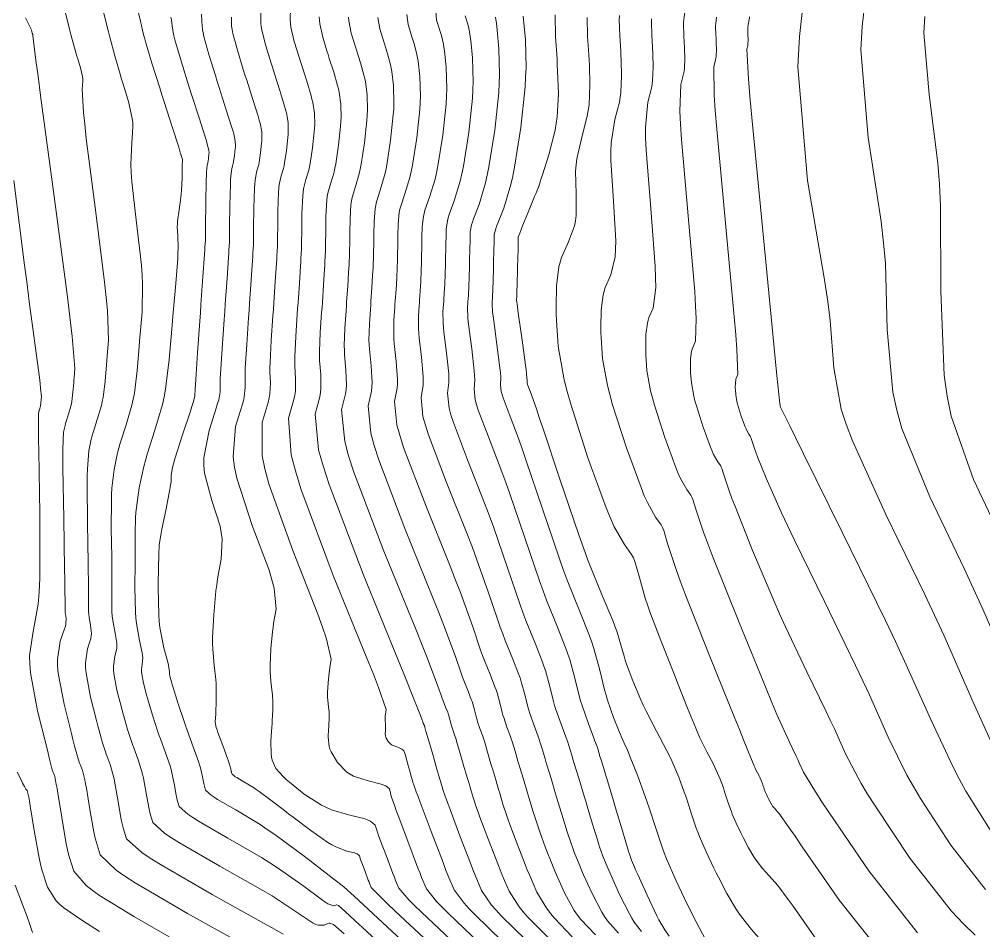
# Model space of a CAD drawing. Header units: millimetres. Extents: x 837475 to 838477, y 1189012 to 1191015.
# Drawn here: x 837939.5 to 837990.9, y 1189112.1 to 1189160.7 of the extents above; entities that cross this region are included whole.
import ezdxf

# ---------------------------------------------------------------- set-up
doc = ezdxf.new("R2010")
doc.units = ezdxf.units.MM
doc.header["$LTSCALE"] = 0.3
doc.layers.add('COTAS 10', color=7, linetype='Continuous', lineweight=9, true_color=0x6e3e2d)
doc.layers.add('COTAS INT', color=7, linetype='Continuous', lineweight=5, true_color=0x9fa19f)

msp = doc.modelspace()

# ---------------------------------------------------------------- linework, layer by layer
at = {"layer": 'COTAS 10'}
for points in [[(837956.789, 1189111.894), (837956.212, 1189112.395), (837956.024, 1189112.467), (837955.97, 1189112.468), (837955.915, 1189112.46), (837955.711, 1189112.364), (837955.398, 1189112.356), (837955.274, 1189112.403), (837955.135, 1189112.473), (837954.496, 1189112.904), (837953.38, 1189113.651), (837952.939, 1189113.92), (837952.44, 1189114.215), (837950.162, 1189115.506), (837948, 1189116.755), (837947.575, 1189117.024), (837947.225, 1189117.26), (837946.587, 1189117.835), (837946.442, 1189118.292), (837946.403, 1189118.455), (837946.365, 1189118.632), (837946.229, 1189119.4), (837946.08, 1189120.21), (837946.032, 1189120.414), (837945.981, 1189120.609), (837945.777, 1189121.24), (837945.56, 1189121.828), (837945.501, 1189121.996), (837945.443, 1189122.166), (837945.238, 1189122.796), (837945.029, 1189123.509), (837944.968, 1189123.732), (837944.906, 1189123.965), (837944.669, 1189124.897), (837944.503, 1189125.782), (837944.485, 1189125.986), (837944.479, 1189126.172), (837944.56, 1189126.695), (837944.659, 1189127.134), (837944.664, 1189127.267), (837944.66, 1189127.405), (837944.564, 1189127.944), (837944.441, 1189128.617), (837944.419, 1189128.838), (837944.402, 1189129.076), (837944.385, 1189130.06), (837944.393, 1189131.25), (837944.391, 1189131.616), (837944.389, 1189131.999), (837944.367, 1189133.515), (837944.37, 1189134.985), (837944.383, 1189135.339), (837944.401, 1189135.67), (837944.511, 1189136.67), (837944.697, 1189137.55), (837944.764, 1189137.805), (837944.838, 1189138.065), (837945.157, 1189139.041), (837945.468, 1189140.099), (837945.536, 1189140.41), (837945.596, 1189140.729), (837945.746, 1189141.946), (837945.846, 1189143.198), (837945.875, 1189143.538), (837945.904, 1189143.877), (837946.011, 1189145.079), (837946.033, 1189146.527), (837946.007, 1189147.021), (837945.968, 1189147.555), (837945.715, 1189149.819), (837945.467, 1189152.01), (837945.432, 1189152.498), (837945.412, 1189152.934), (837945.46, 1189154.082), (837945.518, 1189154.913), (837945.505, 1189155.15), (837945.479, 1189155.391), (837945.277, 1189156.284), (837944.993, 1189157.214), (837944.914, 1189157.477), (837944.836, 1189157.743), (837944.553, 1189158.722), (837944.281, 1189159.72), (837944.21, 1189159.997), (837944.14, 1189160.275), (837943.9, 1189161.283)], [(837952.349, 1189161.022), (837952.341, 1189160.472), (837952.364, 1189160.287), (837952.397, 1189160.089), (837952.607, 1189159.256), (837952.892, 1189158.33), (837952.973, 1189158.073), (837953.054, 1189157.815), (837953.354, 1189156.881), (837953.607, 1189156.049), (837953.658, 1189155.855), (837953.702, 1189155.677), (837953.793, 1189155.166), (837953.804, 1189154.691), (837953.798, 1189154.535), (837953.787, 1189154.369), (837953.715, 1189153.682), (837953.611, 1189153.015), (837953.58, 1189152.861), (837953.548, 1189152.721), (837953.429, 1189152.327), (837953.326, 1189151.855), (837953.305, 1189151.665), (837953.288, 1189151.45), (837953.252, 1189150.46), (837953.24, 1189149.464), (837953.237, 1189149.244), (837953.234, 1189149.049), (837953.224, 1189148.55), (837953.202, 1189148.059), (837953.191, 1189147.869), (837953.177, 1189147.657), (837953.112, 1189146.696), (837953.031, 1189145.536), (837953.008, 1189145.198), (837952.984, 1189144.852), (837952.895, 1189143.541), (837952.832, 1189142.365), (837952.826, 1189142.105), (837952.823, 1189141.872), (837952.853, 1189141.269), (837952.82, 1189140.693), (837952.779, 1189140.478), (837952.724, 1189140.239), (837952.407, 1189139.177), (837952.411, 1189137.389), (837952.557, 1189136.692), (837952.766, 1189135.908), (837954.046, 1189132.349), (837955.389, 1189128.946), (837955.638, 1189128.261), (837955.833, 1189127.688), (837956.093, 1189126.545), (837956.014, 1189126.101), (837955.995, 1189125.967), (837955.978, 1189125.829), (837955.927, 1189125.295), (837955.903, 1189124.778), (837955.902, 1189124.652), (837955.905, 1189124.532), (837955.937, 1189124.161), (837955.975, 1189123.841), (837955.982, 1189123.754), (837955.986, 1189123.668), (837955.986, 1189123.36), (837955.969, 1189123.026), (837955.963, 1189122.923), (837955.956, 1189122.815), (837955.927, 1189122.385), (837955.982, 1189121.898), (837956.029, 1189121.755), (837956.09, 1189121.607), (837956.423, 1189121.041), (837956.932, 1189120.529), (837957.103, 1189120.416), (837957.288, 1189120.315), (837958.063, 1189120.052), (837958.763, 1189119.878), (837958.899, 1189119.832), (837959.01, 1189119.787), (837959.204, 1189119.636), (837959.241, 1189119.481), (837959.252, 1189119.434), (837959.265, 1189119.386), (837959.316, 1189119.197), (837959.481, 1189118.715), (837959.566, 1189118.483), (837959.667, 1189118.206), (837960.173, 1189116.85), (837960.701, 1189115.462), (837960.816, 1189115.166), (837960.917, 1189114.908), (837961.172, 1189114.295), (837961.711, 1189113.627), (837961.991, 1189113.334), (837962.329, 1189112.994), (837964.024, 1189111.378)], [(837970.186, 1189111.839), (837969.416, 1189112.663), (837969.23, 1189112.904), (837969.057, 1189113.151), (837968.533, 1189114.086), (837968.108, 1189115.044), (837967.998, 1189115.304), (837967.891, 1189115.563), (837967.531, 1189116.48), (837967.219, 1189117.334), (837967.143, 1189117.553), (837967.071, 1189117.765), (837966.848, 1189118.465), (837966.653, 1189119.118), (837966.598, 1189119.299), (837966.543, 1189119.482), (837966.343, 1189120.144), (837966.152, 1189120.778), (837966.103, 1189120.943), (837966.056, 1189121.104), (837965.899, 1189121.645), (837965.745, 1189122.153), (837965.699, 1189122.293), (837965.651, 1189122.432), (837965.469, 1189122.93), (837965.293, 1189123.429), (837965.25, 1189123.568), (837965.209, 1189123.709), (837965.082, 1189124.22), (837964.938, 1189124.76), (837964.886, 1189124.917), (837964.829, 1189125.079), (837964.581, 1189125.693), (837964.267, 1189126.475), (837964.168, 1189126.743), (837964.064, 1189127.033), (837963.645, 1189128.265), (837962.984, 1189130.097), (837962.728, 1189130.764), (837962.44, 1189131.502), (837961.133, 1189134.744), (837959.958, 1189137.843), (837959.752, 1189138.49), (837959.598, 1189139.044), (837959.474, 1189140.283), (837959.618, 1189141), (837959.633, 1189141.226), (837959.637, 1189141.463), (837959.562, 1189142.418), (837959.455, 1189143.385), (837959.439, 1189143.63), (837959.428, 1189143.865), (837959.438, 1189144.63), (837959.484, 1189145.306), (837959.496, 1189145.485), (837959.508, 1189145.659), (837959.55, 1189146.257), (837959.587, 1189146.872), (837959.595, 1189147.058), (837959.604, 1189147.249), (837959.628, 1189147.995), (837959.645, 1189148.745), (837959.649, 1189148.939), (837959.653, 1189149.127), (837959.662, 1189149.757), (837959.722, 1189150.365), (837959.757, 1189150.539), (837959.8, 1189150.715), (837960.022, 1189151.373), (837960.286, 1189152.241), (837960.355, 1189152.55), (837960.422, 1189152.888), (837960.652, 1189154.358), (837960.812, 1189155.872), (837960.835, 1189156.239), (837960.849, 1189156.582), (837960.824, 1189157.629), (837960.728, 1189158.434), (837960.698, 1189158.625), (837960.666, 1189158.801), (837960.538, 1189159.319), (837960.401, 1189159.745), (837960.327, 1189159.979), (837960.197, 1189160.401), (837960.127, 1189160.931)], [(837979.047, 1189111.533), (837978.508, 1189112.137), (837977.972, 1189112.804), (837977.829, 1189113.007), (837977.689, 1189113.217), (837977.201, 1189114.045), (837976.744, 1189114.92), (837976.622, 1189115.161), (837976.504, 1189115.402), (837976.094, 1189116.266), (837975.735, 1189117.099), (837975.647, 1189117.32), (837975.565, 1189117.537), (837975.311, 1189118.286), (837975.073, 1189119.026), (837975, 1189119.238), (837974.924, 1189119.453), (837974.627, 1189120.253), (837974.253, 1189121.129), (837974.129, 1189121.391), (837973.997, 1189121.663), (837973.444, 1189122.717), (837972.879, 1189123.803), (837972.738, 1189124.095), (837972.604, 1189124.384), (837972.179, 1189125.393), (837971.851, 1189126.288), (837971.779, 1189126.504), (837971.715, 1189126.706), (837971.549, 1189127.32), (837971.326, 1189128.042), (837971.225, 1189128.312), (837971.107, 1189128.612), (837970.541, 1189129.95), (837969.784, 1189131.835), (837969.546, 1189132.48), (837969.295, 1189133.179), (837968.286, 1189136.146), (837967.379, 1189138.885), (837967.194, 1189139.438), (837967.036, 1189139.903), (837966.703, 1189140.845), (837966.587, 1189141.15), (837966.567, 1189141.213), (837966.552, 1189141.268), (837966.54, 1189141.389), (837966.512, 1189141.762), (837966.486, 1189141.974), (837966.454, 1189142.234), (837966.272, 1189143.568), (837966.087, 1189144.898), (837966.052, 1189145.155), (837966.024, 1189145.365), (837965.981, 1189145.72), (837965.984, 1189145.761), (837965.985, 1189145.772), (837965.985, 1189145.782), (837965.988, 1189145.818), (837965.996, 1189146.088), (837966, 1189146.246), (837966.006, 1189146.44), (837966.032, 1189147.441), (837966.057, 1189148.44), (837966.062, 1189148.633), (837966.066, 1189148.79), (837966.072, 1189149.054), (837966.154, 1189149.275), (837966.205, 1189149.405), (837966.269, 1189149.565), (837966.604, 1189150.391), (837966.94, 1189151.215), (837967.005, 1189151.374), (837967.058, 1189151.503), (837967.148, 1189151.717), (837967.156, 1189151.733), (837967.157, 1189151.736), (837967.16, 1189151.748), (837967.243, 1189152.013), (837967.295, 1189152.178), (837967.36, 1189152.383), (837967.702, 1189153.454), (837968.038, 1189154.761), (837968.1, 1189155.115), (837968.148, 1189155.466), (837968.208, 1189156.704), (837968.169, 1189157.908), (837968.154, 1189158.238), (837968.137, 1189158.566), (837968.063, 1189159.737), (837968.038, 1189160.903)], [(837990.991, 1189114.266), (837989.143, 1189116.624), (837987.523, 1189119.118), (837987.146, 1189119.755), (837986.799, 1189120.369), (837985.805, 1189122.396), (837984.8, 1189124.646), (837984.446, 1189125.4), (837984.06, 1189126.212), (837982.396, 1189129.621), (837980.778, 1189132.932), (837980.421, 1189133.682), (837980.104, 1189134.359), (837979.289, 1189136.204), (837978.834, 1189137.346), (837978.743, 1189137.58), (837978.668, 1189137.779), (837978.526, 1189138.202), (837978.477, 1189138.371), (837978.46, 1189138.411), (837978.443, 1189138.447), (837978.368, 1189138.549), (837978.259, 1189138.738), (837978.219, 1189138.829), (837978.175, 1189138.937), (837977.982, 1189139.463), (837977.801, 1189140.03), (837977.764, 1189140.162), (837977.733, 1189140.285), (837977.669, 1189140.64), (837977.65, 1189140.912), (837977.647, 1189140.983), (837977.646, 1189141.05), (837977.65, 1189141.277), (837977.676, 1189141.476), (837977.689, 1189141.527), (837977.704, 1189141.577), (837977.776, 1189141.739), (837977.728, 1189143.066), (837977.666, 1189143.849), (837977.584, 1189144.812), (837977.116, 1189149.793), (837976.654, 1189154.817), (837976.576, 1189155.809), (837976.52, 1189156.627), (837976.499, 1189158.136), (837976.594, 1189158.508), (837976.612, 1189158.609), (837976.626, 1189158.709), (837976.643, 1189159.062), (837976.632, 1189159.405), (837976.628, 1189159.498), (837976.623, 1189159.592), (837976.602, 1189159.925), (837976.594, 1189160.257), (837976.598, 1189160.35), (837976.605, 1189160.443), (837976.65, 1189160.78)], [(837939.242, 1189114.493), (837939.575, 1189113.609), (837939.854, 1189112.861), (837939.911, 1189112.703), (837939.96, 1189112.565), (837940.067, 1189112.24), (837940.159, 1189111.968)]]:
    msp.add_lwpolyline(points, dxfattribs=at)
at = {"layer": 'COTAS INT'}
for points in [[(837945.665, 1189161.56), (837945.9, 1189160.66), (837945.944, 1189160.485), (837945.98, 1189160.341), (837946.031, 1189160.089), (837946.104, 1189159.794), (837946.153, 1189159.624), (837946.213, 1189159.415), (837946.536, 1189158.34), (837946.945, 1189157.01), (837947.06, 1189156.641), (837947.177, 1189156.271), (837947.608, 1189154.931), (837947.96, 1189153.848), (837948.027, 1189153.64), (837948.081, 1189153.472), (837948.168, 1189153.196), (837948.168, 1189153.167), (837948.165, 1189153.141), (837948.161, 1189153.116), (837948.16, 1189153.11), (837948.159, 1189153.105), (837948.154, 1189153.09), (837948.149, 1189152.95), (837948.147, 1189152.865), (837948.146, 1189152.76), (837948.138, 1189152.217), (837948.109, 1189151.547), (837948.094, 1189151.362), (837948.075, 1189151.178), (837947.981, 1189150.517), (837947.9, 1189149.902), (837947.889, 1189149.747), (837947.884, 1189149.599), (837947.909, 1189149.117), (837947.929, 1189148.463), (837947.921, 1189148.206), (837947.906, 1189147.916), (837947.803, 1189146.592), (837947.664, 1189145.032), (837947.626, 1189144.593), (837947.589, 1189144.151), (837947.458, 1189142.526), (837947.263, 1189140.946), (837947.186, 1189140.532), (837947.098, 1189140.129), (837946.694, 1189138.755), (837946.279, 1189137.488), (837946.184, 1189137.151), (837946.097, 1189136.82), (837945.855, 1189135.678), (837945.708, 1189134.634), (837945.681, 1189134.365), (837945.66, 1189134.106), (837945.636, 1189133.245), (837945.644, 1189132.316), (837945.644, 1189132.015), (837945.642, 1189131.694), (837945.627, 1189130.373), (837945.649, 1189129.061), (837945.672, 1189128.745), (837945.701, 1189128.449), (837945.866, 1189127.553), (837946.017, 1189126.894), (837946.038, 1189126.749), (837946.05, 1189126.619), (837946.018, 1189126.285), (837945.972, 1189125.989), (837945.975, 1189125.884), (837945.985, 1189125.768), (837946.079, 1189125.267), (837946.24, 1189124.653), (837946.293, 1189124.466), (837946.349, 1189124.272), (837946.578, 1189123.511), (837946.835, 1189122.719), (837946.908, 1189122.506), (837946.982, 1189122.296), (837947.255, 1189121.558), (837947.498, 1189120.855), (837947.552, 1189120.666), (837947.601, 1189120.481), (837947.733, 1189119.833), (837947.831, 1189119.276), (837947.859, 1189119.147), (837947.887, 1189119.03), (837947.992, 1189118.698), (837948.455, 1189118.28), (837948.709, 1189118.109), (837949.018, 1189117.914), (837950.586, 1189117.008), (837952.369, 1189115.972), (837952.812, 1189115.694), (837953.233, 1189115.421), (837954.574, 1189114.47), (837955.558, 1189113.742), (837955.755, 1189113.61), (837955.919, 1189113.507), (837956.238, 1189113.387), (837956.34, 1189113.435), (837956.368, 1189113.439), (837956.395, 1189113.439), (837956.489, 1189113.403), (837957.052, 1189112.898), (837957.374, 1189112.602), (837957.768, 1189112.238), (837959.793, 1189110.361)], [(837992.594, 1189125.199), (837990.845, 1189129.209), (837990.351, 1189130.298), (837989.852, 1189131.377), (837988.015, 1189135.199), (837986.532, 1189138.855), (837986.257, 1189139.831), (837986.041, 1189140.791), (837985.749, 1189144.125), (837985.65, 1189147.661), (837985.555, 1189148.748), (837985.431, 1189149.882), (837984.739, 1189154.368), (837984.347, 1189159.04), (837984.412, 1189160.292), (837984.552, 1189161.526)], [(837953.526, 1189111.881), (837953.065, 1189112.145), (837952.511, 1189112.459), (837949.737, 1189114.004), (837946.982, 1189115.595), (837946.44, 1189115.938), (837945.994, 1189116.239), (837945.181, 1189116.972), (837944.997, 1189117.555), (837944.947, 1189117.762), (837944.898, 1189117.988), (837944.726, 1189118.966), (837944.558, 1189119.939), (837944.512, 1189120.161), (837944.465, 1189120.363), (837944.3, 1189120.923), (837944.138, 1189121.361), (837944.094, 1189121.485), (837944.051, 1189121.612), (837943.899, 1189122.081), (837943.71, 1189122.747), (837943.643, 1189122.998), (837943.571, 1189123.278), (837943.258, 1189124.527), (837943.02, 1189125.796), (837942.994, 1189126.088), (837942.986, 1189126.355), (837943.103, 1189127.105), (837943.268, 1189127.649), (837943.29, 1189127.785), (837943.302, 1189127.916), (837943.263, 1189128.336), (837943.181, 1189128.785), (837943.166, 1189128.932), (837943.155, 1189129.09), (837943.143, 1189129.747), (837943.143, 1189130.806), (837943.139, 1189131.218), (837943.133, 1189131.682), (837943.097, 1189133.786), (837943.079, 1189135.865), (837943.084, 1189136.313), (837943.094, 1189136.705), (837943.166, 1189137.663), (837943.297, 1189138.281), (837943.344, 1189138.459), (837943.396, 1189138.641), (837943.62, 1189139.327), (837943.838, 1189140.07), (837943.886, 1189140.288), (837943.928, 1189140.512), (837944.033, 1189141.366), (837944.104, 1189142.244), (837944.124, 1189142.484), (837944.144, 1189142.721), (837944.22, 1189143.565), (837944.159, 1189145.138), (837944.094, 1189145.835), (837944.007, 1189146.646), (837943.52, 1189150.52), (837943.032, 1189154.314), (837942.945, 1189155.074), (837942.879, 1189155.707), (837942.816, 1189156.948), (837942.846, 1189157.376), (837942.839, 1189157.499), (837942.826, 1189157.623), (837942.722, 1189158.084), (837942.575, 1189158.563), (837942.534, 1189158.699), (837942.494, 1189158.836), (837942.348, 1189159.341), (837942.208, 1189159.855), (837942.171, 1189159.999), (837942.135, 1189160.142), (837942.012, 1189160.662), (837941.87, 1189161.2)], [(837965.256, 1189111.47), (837963.746, 1189112.928), (837963.439, 1189113.248), (837963.18, 1189113.531), (837962.644, 1189114.253), (837962.322, 1189115.024), (837962.198, 1189115.338), (837962.059, 1189115.696), (837961.428, 1189117.354), (837960.838, 1189118.925), (837960.724, 1189119.229), (837960.632, 1189119.476), (837960.478, 1189119.893), (837960.464, 1189119.938), (837960.456, 1189119.964), (837960.443, 1189120.01), (837960.409, 1189120.124), (837960.393, 1189120.179), (837960.375, 1189120.245), (837960.282, 1189120.569), (837960.181, 1189120.938), (837960.156, 1189121.033), (837960.133, 1189121.124), (837960.061, 1189121.427), (837959.959, 1189121.664), (837959.916, 1189121.714), (837959.868, 1189121.757), (837959.64, 1189121.858), (837959.4, 1189121.939), (837959.342, 1189121.971), (837959.289, 1189122.006), (837959.131, 1189122.164), (837959.028, 1189122.34), (837959.009, 1189122.386), (837958.995, 1189122.431), (837958.977, 1189122.582), (837958.986, 1189122.715), (837958.988, 1189122.749), (837958.99, 1189122.781), (837958.996, 1189122.884), (837958.996, 1189122.98), (837958.994, 1189123.006), (837958.992, 1189123.034), (837958.981, 1189123.133), (837958.97, 1189123.248), (837958.97, 1189123.324), (837958.977, 1189123.485), (837958.993, 1189123.651), (837958.999, 1189123.693), (837959.004, 1189123.735), (837959.029, 1189123.873), (837958.613, 1189125.046), (837958.341, 1189125.74), (837958.001, 1189126.595), (837956.207, 1189131.014), (837954.479, 1189135.624), (837954.182, 1189136.598), (837953.962, 1189137.442), (837953.821, 1189139.398), (837954.103, 1189140.391), (837954.15, 1189140.627), (837954.184, 1189140.847), (837954.195, 1189141.499), (837954.15, 1189142.175), (837954.148, 1189142.41), (837954.152, 1189142.665), (837954.203, 1189143.759), (837954.284, 1189144.943), (837954.305, 1189145.255), (837954.327, 1189145.561), (837954.4, 1189146.608), (837954.459, 1189147.5), (837954.472, 1189147.707), (837954.482, 1189147.897), (837954.505, 1189148.439), (837954.516, 1189148.988), (837954.519, 1189149.183), (837954.522, 1189149.396), (837954.534, 1189150.319), (837954.574, 1189151.233), (837954.595, 1189151.44), (837954.621, 1189151.627), (837954.747, 1189152.136), (837954.896, 1189152.625), (837954.935, 1189152.799), (837954.973, 1189152.989), (837955.102, 1189153.817), (837955.192, 1189154.67), (837955.205, 1189154.876), (837955.213, 1189155.069), (837955.199, 1189155.659), (837955.107, 1189156.229), (837955.066, 1189156.409), (837955.019, 1189156.599), (837954.791, 1189157.369), (837954.524, 1189158.201), (837954.451, 1189158.431), (837954.379, 1189158.66), (837954.125, 1189159.485), (837953.943, 1189160.257), (837953.917, 1189160.453), (837953.901, 1189160.641), (837953.929, 1189161.255)], [(837961.673, 1189161.1), (837961.715, 1189160.63), (837961.814, 1189160.309), (837961.87, 1189160.131), (837961.974, 1189159.807), (837962.078, 1189159.351), (837962.106, 1189159.179), (837962.133, 1189158.986), (837962.23, 1189158.122), (837962.258, 1189156.96), (837962.243, 1189156.579), (837962.217, 1189156.173), (837962.04, 1189154.494), (837961.785, 1189152.863), (837961.71, 1189152.487), (837961.633, 1189152.145), (837961.34, 1189151.182), (837961.094, 1189150.487), (837961.047, 1189150.313), (837961.008, 1189150.148), (837960.944, 1189149.616), (837960.935, 1189149.059), (837960.932, 1189148.878), (837960.928, 1189148.684), (837960.909, 1189147.884), (837960.884, 1189147.087), (837960.876, 1189146.895), (837960.869, 1189146.715), (837960.838, 1189146.169), (837960.804, 1189145.684), (837960.794, 1189145.542), (837960.784, 1189145.397), (837960.747, 1189144.848), (837960.747, 1189144.165), (837960.762, 1189143.935), (837960.782, 1189143.688), (837960.904, 1189142.648), (837961, 1189141.618), (837961.003, 1189141.376), (837960.996, 1189141.153), (837960.887, 1189140.504), (837960.988, 1189139.489), (837961.115, 1189139.034), (837961.283, 1189138.504), (837962.247, 1189135.965), (837963.359, 1189133.182), (837963.621, 1189132.499), (837963.863, 1189131.854), (837964.573, 1189129.842), (837965.11, 1189128.262), (837965.244, 1189127.891), (837965.371, 1189127.547), (837965.773, 1189126.544), (837966.091, 1189125.758), (837966.164, 1189125.551), (837966.23, 1189125.348), (837966.415, 1189124.657), (837966.578, 1189124.001), (837966.631, 1189123.821), (837966.686, 1189123.643), (837966.911, 1189123.003), (837967.129, 1189122.418), (837967.18, 1189122.274), (837967.227, 1189122.138), (837967.362, 1189121.708), (837967.498, 1189121.242), (837967.545, 1189121.083), (837967.597, 1189120.91), (837967.818, 1189120.177), (837968.064, 1189119.361), (837968.132, 1189119.137), (837968.2, 1189118.912), (837968.441, 1189118.108), (837968.681, 1189117.337), (837968.748, 1189117.134), (837968.815, 1189116.937), (837969.056, 1189116.262), (837969.349, 1189115.53), (837969.448, 1189115.296), (837969.555, 1189115.049), (837970.005, 1189114.044), (837970.526, 1189113.056), (837970.678, 1189112.818), (837970.833, 1189112.597), (837971.418, 1189111.931)], [(837990.431, 1189111.836), (837989.8, 1189112.446), (837989.175, 1189113.11), (837986.954, 1189115.943), (837985.099, 1189118.722), (837984.704, 1189119.351), (837984.359, 1189119.919), (837983.542, 1189121.462), (837982.928, 1189122.834), (837982.713, 1189123.295), (837982.477, 1189123.79), (837981.462, 1189125.87), (837980.322, 1189128.268), (837980.007, 1189128.964), (837979.694, 1189129.673), (837978.568, 1189132.35), (837977.649, 1189134.651), (837977.467, 1189135.124), (837977.316, 1189135.524), (837977.03, 1189136.376), (837976.931, 1189136.718), (837976.897, 1189136.797), (837976.862, 1189136.87), (837976.711, 1189137.076), (837976.491, 1189137.458), (837976.411, 1189137.64), (837976.322, 1189137.857), (837975.934, 1189138.918), (837975.568, 1189140.06), (837975.494, 1189140.327), (837975.431, 1189140.574), (837975.302, 1189141.29), (837975.264, 1189141.839), (837975.259, 1189141.98), (837975.256, 1189142.117), (837975.264, 1189142.573), (837975.317, 1189142.975), (837975.343, 1189143.078), (837975.372, 1189143.177), (837975.518, 1189143.505), (837975.564, 1189144.714), (837975.531, 1189145.369), (837975.479, 1189146.163), (837975.124, 1189150.184), (837974.771, 1189154.257), (837974.72, 1189155.083), (837974.688, 1189155.778), (837974.739, 1189157.2), (837974.883, 1189157.759), (837974.91, 1189157.91), (837974.93, 1189158.06), (837974.956, 1189158.59), (837974.939, 1189159.105), (837974.933, 1189159.246), (837974.926, 1189159.387), (837974.894, 1189159.887), (837974.883, 1189160.386), (837974.889, 1189160.525), (837974.899, 1189160.665), (837974.967, 1189161.172)], [(837981.253, 1189161.353), (837981.071, 1189159.755), (837980.987, 1189158.133), (837981.495, 1189152.08), (837982.405, 1189146.771), (837982.575, 1189145.617), (837982.709, 1189144.602), (837982.896, 1189142.078), (837983.295, 1189139.89), (837983.563, 1189139.086), (837983.9, 1189138.195), (837985.683, 1189134.264), (837987.752, 1189129.998), (837988.268, 1189128.897), (837988.759, 1189127.83), (837990.331, 1189124.264), (837991.679, 1189121.27)], [(837951.179, 1189111.458), (837948.426, 1189112.992), (837945.636, 1189114.617), (837945.084, 1189114.975), (837944.628, 1189115.293), (837943.776, 1189116.109), (837943.552, 1189116.818), (837943.491, 1189117.069), (837943.432, 1189117.343), (837943.222, 1189118.532), (837943.036, 1189119.668), (837942.991, 1189119.908), (837942.949, 1189120.117), (837942.822, 1189120.606), (837942.716, 1189120.893), (837942.687, 1189120.975), (837942.659, 1189121.058), (837942.559, 1189121.366), (837942.39, 1189121.985), (837942.319, 1189122.264), (837942.236, 1189122.59), (837941.848, 1189124.156), (837941.537, 1189125.81), (837941.504, 1189126.191), (837941.494, 1189126.538), (837941.645, 1189127.515), (837941.876, 1189128.163), (837941.916, 1189128.303), (837941.945, 1189128.426), (837941.961, 1189128.728), (837941.92, 1189128.952), (837941.913, 1189129.026), (837941.907, 1189129.105), (837941.902, 1189129.433), (837941.894, 1189130.362), (837941.887, 1189130.82), (837941.878, 1189131.365), (837941.828, 1189134.056), (837941.789, 1189136.744), (837941.786, 1189137.286), (837941.787, 1189137.741), (837941.822, 1189138.655), (837941.897, 1189139.011), (837941.924, 1189139.114), (837941.954, 1189139.218), (837942.083, 1189139.613), (837942.208, 1189140.04), (837942.236, 1189140.166), (837942.26, 1189140.294), (837942.321, 1189140.786), (837942.361, 1189141.291), (837942.373, 1189141.429), (837942.384, 1189141.566), (837942.428, 1189142.051), (837942.286, 1189143.749), (837942.18, 1189144.649), (837942.047, 1189145.737), (837941.325, 1189151.222), (837940.596, 1189156.618), (837940.457, 1189157.649), (837940.346, 1189158.481), (837940.172, 1189159.814), (837940.174, 1189159.84), (837940.173, 1189159.847), (837940.172, 1189159.855), (837940.166, 1189159.883), (837940.157, 1189159.912), (837940.155, 1189159.921), (837940.152, 1189159.929), (837940.143, 1189159.96), (837940.135, 1189159.991), (837940.133, 1189160), (837940.13, 1189160.009), (837940.123, 1189160.04), (837940.114, 1189160.073), (837940.111, 1189160.083), (837940.108, 1189160.092), (837940.095, 1189160.128), (837940.08, 1189160.164), (837940.076, 1189160.173), (837940.071, 1189160.182), (837940.055, 1189160.212), (837939.796, 1189160.759)], [(837960.334, 1189111.095), (837957.315, 1189113.901), (837956.767, 1189114.41), (837956.765, 1189114.41), (837956.44, 1189114.659), (837956.236, 1189114.816), (837955.982, 1189115.012), (837954.651, 1189116.037), (837953.087, 1189117.192), (837952.685, 1189117.469), (837952.298, 1189117.728), (837951.011, 1189118.51), (837950.036, 1189119.073), (837949.844, 1189119.195), (837949.686, 1189119.301), (837949.398, 1189119.56), (837949.333, 1189119.767), (837949.315, 1189119.84), (837949.298, 1189119.92), (837949.237, 1189120.267), (837949.123, 1189120.752), (837949.072, 1189120.919), (837949.014, 1189121.1), (837948.732, 1189121.875), (837948.404, 1189122.764), (837948.315, 1189123.017), (837948.227, 1189123.273), (837947.918, 1189124.226), (837947.668, 1189125.034), (837947.618, 1189125.2), (837947.575, 1189125.34), (837947.49, 1189125.637), (837947.468, 1189125.754), (837947.465, 1189125.781), (837947.465, 1189125.806), (837947.475, 1189125.875), (837947.441, 1189126.105), (837947.412, 1189126.231), (837947.374, 1189126.384), (837947.167, 1189127.161), (837946.961, 1189128.23), (837946.924, 1189128.566), (837946.895, 1189128.921), (837946.863, 1189130.349), (837946.886, 1189131.637), (837946.892, 1189131.904), (837946.898, 1189132.131), (837946.917, 1189132.627), (837946.985, 1189133.07), (837947.021, 1189133.264), (837947.065, 1189133.49), (837947.286, 1189134.563), (837947.493, 1189135.613), (837947.529, 1189135.825), (837947.554, 1189136.002), (837947.565, 1189136.353), (837947.626, 1189136.762), (837947.683, 1189136.974), (837947.757, 1189137.23), (837948.168, 1189138.513), (837948.587, 1189139.782), (837948.667, 1189140.029), (837948.73, 1189140.23), (837948.827, 1189140.579), (837948.844, 1189140.965), (837948.858, 1189141.189), (837948.875, 1189141.465), (837948.969, 1189142.887), (837949.084, 1189144.579), (837949.115, 1189145.025), (837949.145, 1189145.462), (837949.25, 1189146.96), (837949.332, 1189148.128), (837949.348, 1189148.357), (837949.36, 1189148.544), (837949.382, 1189148.882), (837949.387, 1189149.232), (837949.389, 1189149.427), (837949.392, 1189149.666), (837949.406, 1189150.882), (837949.427, 1189152.101), (837949.434, 1189152.341), (837949.442, 1189152.538), (837949.473, 1189152.9), (837949.506, 1189153.009), (837949.515, 1189153.048), (837949.524, 1189153.091), (837949.553, 1189153.276), (837949.573, 1189153.467), (837949.576, 1189153.513), (837949.577, 1189153.557), (837949.574, 1189153.689), (837949.486, 1189154.023), (837949.435, 1189154.194), (837949.371, 1189154.398), (837949.044, 1189155.419), (837948.647, 1189156.657), (837948.539, 1189156.999), (837948.432, 1189157.34), (837948.053, 1189158.569), (837947.759, 1189159.583), (837947.705, 1189159.789), (837947.663, 1189159.963), (837947.611, 1189160.322), (837947.578, 1189160.641), (837947.548, 1189160.79)], [(837961.56, 1189111.193), (837959.495, 1189113.126), (837959.096, 1189113.506), (837958.772, 1189113.817), (837958.227, 1189114.379), (837958.143, 1189114.582), (837958.11, 1189114.667), (837958.072, 1189114.765), (837957.897, 1189115.225), (837957.727, 1189115.682), (837957.692, 1189115.778), (837957.662, 1189115.861), (837957.599, 1189116.053), (837957.478, 1189116.158), (837957.412, 1189116.186), (837957.333, 1189116.214), (837956.93, 1189116.313), (837956.333, 1189116.541), (837956.132, 1189116.65), (837955.915, 1189116.78), (837955.002, 1189117.415), (837954.058, 1189118.129), (837953.821, 1189118.309), (837953.596, 1189118.481), (837952.871, 1189119.036), (837952.253, 1189119.493), (837952.094, 1189119.602), (837951.942, 1189119.704), (837951.436, 1189120.011), (837951.053, 1189120.232), (837950.978, 1189120.28), (837950.916, 1189120.322), (837950.803, 1189120.423), (837950.778, 1189120.504), (837950.771, 1189120.533), (837950.764, 1189120.564), (837950.74, 1189120.7), (837950.659, 1189120.985), (837950.616, 1189121.11), (837950.565, 1189121.255), (837950.305, 1189121.947), (837950.051, 1189122.639), (837950.004, 1189122.784), (837949.967, 1189122.91), (837949.913, 1189123.195), (837949.928, 1189123.46), (837949.934, 1189123.573), (837949.94, 1189123.702), (837949.966, 1189124.313), (837949.967, 1189125.044), (837949.956, 1189125.25), (837949.941, 1189125.457), (837949.851, 1189126.219), (837949.774, 1189127.101), (837949.768, 1189127.385), (837949.768, 1189127.686), (837949.825, 1189128.915), (837949.947, 1189130.187), (837949.989, 1189130.515), (837950.033, 1189130.832), (837950.222, 1189131.89), (837950.273, 1189132.971), (837950.232, 1189133.304), (837950.166, 1189133.65), (837949.726, 1189135.018), (837949.339, 1189136.477), (837949.307, 1189136.88), (837949.308, 1189137.283), (837949.581, 1189138.735), (837949.966, 1189139.935), (837950.038, 1189140.179), (837950.094, 1189140.384), (837950.169, 1189140.809), (837950.171, 1189141.267), (837950.18, 1189141.495), (837950.194, 1189141.765), (837950.277, 1189143.105), (837950.384, 1189144.67), (837950.412, 1189145.083), (837950.44, 1189145.487), (837950.537, 1189146.872), (837950.614, 1189147.971), (837950.629, 1189148.194), (837950.641, 1189148.383), (837950.663, 1189148.771), (837950.669, 1189149.171), (837950.672, 1189149.366), (837950.675, 1189149.598), (837950.688, 1189150.741), (837950.714, 1189151.884), (837950.725, 1189152.116), (837950.736, 1189152.311), (837950.792, 1189152.709), (837950.854, 1189152.913), (837950.87, 1189152.986), (837950.886, 1189153.065), (837950.94, 1189153.412), (837950.978, 1189153.768), (837950.983, 1189153.854), (837950.986, 1189153.935), (837950.98, 1189154.181), (837950.892, 1189154.574), (837950.843, 1189154.747), (837950.783, 1189154.948), (837950.481, 1189155.906), (837950.116, 1189157.043), (837950.017, 1189157.357), (837949.919, 1189157.67), (837949.571, 1189158.798), (837949.305, 1189159.752), (837949.258, 1189159.955), (837949.223, 1189160.133), (837949.19, 1189160.556), (837949.176, 1189160.941)], [(837962.792, 1189111.286), (837960.912, 1189113.06), (837960.544, 1189113.42), (837960.241, 1189113.722), (837959.7, 1189114.337), (837959.53, 1189114.745), (837959.463, 1189114.916), (837959.386, 1189115.113), (837959.035, 1189116.037), (837958.694, 1189116.956), (837958.624, 1189117.15), (837958.564, 1189117.317), (837958.435, 1189117.703), (837958.193, 1189117.914), (837958.061, 1189117.97), (837957.901, 1189118.027), (837957.091, 1189118.225), (837956.113, 1189118.517), (837955.848, 1189118.632), (837955.585, 1189118.762), (837954.656, 1189119.354), (837953.869, 1189119.982), (837953.695, 1189120.134), (837953.541, 1189120.276), (837953.147, 1189120.714), (837952.942, 1189121.169), (837952.907, 1189121.322), (837952.883, 1189121.488), (837952.876, 1189122.188), (837952.926, 1189122.915), (837952.937, 1189123.097), (837952.948, 1189123.272), (837952.976, 1189123.837), (837952.976, 1189124.356), (837952.969, 1189124.502), (837952.958, 1189124.649), (837952.894, 1189125.19), (837952.839, 1189125.817), (837952.835, 1189126.019), (837952.835, 1189126.232), (837952.876, 1189127.105), (837952.963, 1189128.008), (837952.992, 1189128.241), (837953.024, 1189128.466), (837953.157, 1189129.218), (837953.053, 1189130.33), (837952.935, 1189130.782), (837952.777, 1189131.298), (837951.886, 1189133.683), (837951.053, 1189136.193), (837950.932, 1189136.786), (837950.859, 1189137.336), (837950.994, 1189138.956), (837951.345, 1189140.087), (837951.408, 1189140.328), (837951.457, 1189140.538), (837951.511, 1189141.039), (837951.497, 1189141.57), (837951.503, 1189141.8), (837951.513, 1189142.065), (837951.586, 1189143.323), (837951.684, 1189144.761), (837951.71, 1189145.14), (837951.736, 1189145.511), (837951.825, 1189146.784), (837951.896, 1189147.814), (837951.91, 1189148.032), (837951.921, 1189148.221), (837951.943, 1189148.661), (837951.951, 1189149.11), (837951.954, 1189149.305), (837951.957, 1189149.531), (837951.97, 1189150.601), (837952.001, 1189151.667), (837952.015, 1189151.89), (837952.031, 1189152.083), (837952.11, 1189152.518), (837952.201, 1189152.817), (837952.225, 1189152.923), (837952.248, 1189153.04), (837952.328, 1189153.547), (837952.383, 1189154.069), (837952.391, 1189154.195), (837952.395, 1189154.313), (837952.387, 1189154.674), (837952.297, 1189155.126), (837952.251, 1189155.301), (837952.195, 1189155.499), (837951.918, 1189156.394), (837951.585, 1189157.429), (837951.495, 1189157.715), (837951.406, 1189158), (837951.089, 1189159.027), (837950.851, 1189159.92), (837950.811, 1189160.121), (837950.782, 1189160.302), (837950.77, 1189160.789)], [(837955.46, 1189160.811), (837955.47, 1189160.619), (837955.489, 1189160.426), (837955.643, 1189159.714), (837955.866, 1189158.99), (837955.929, 1189158.788), (837955.993, 1189158.587), (837956.228, 1189157.857), (837956.431, 1189157.15), (837956.474, 1189156.963), (837956.512, 1189156.78), (837956.605, 1189156.152), (837956.622, 1189155.447), (837956.613, 1189155.217), (837956.597, 1189154.971), (837956.49, 1189153.953), (837956.335, 1189152.964), (837956.29, 1189152.737), (837956.243, 1189152.529), (837956.066, 1189151.946), (837955.915, 1189151.399), (837955.886, 1189151.215), (837955.861, 1189151.016), (837955.816, 1189150.179), (837955.805, 1189149.329), (837955.802, 1189149.122), (837955.798, 1189148.927), (837955.786, 1189148.328), (837955.762, 1189147.735), (837955.753, 1189147.545), (837955.741, 1189147.343), (837955.688, 1189146.521), (837955.622, 1189145.585), (837955.603, 1189145.312), (837955.584, 1189145.034), (837955.512, 1189143.977), (837955.471, 1189142.965), (837955.471, 1189142.715), (837955.476, 1189142.478), (837955.537, 1189141.729), (837955.547, 1189141.001), (837955.521, 1189140.777), (837955.481, 1189140.544), (837955.234, 1189139.62), (837955.425, 1189137.71), (837955.662, 1189136.855), (837955.98, 1189135.859), (837957.791, 1189131.084), (837959.682, 1189126.461), (837960.048, 1189125.56), (837960.347, 1189124.824), (837960.86, 1189123.537), (837960.925, 1189123.346), (837960.942, 1189123.301), (837960.957, 1189123.26), (837961.006, 1189123.138), (837961.044, 1189123.043), (837961.053, 1189123.018), (837961.061, 1189122.994), (837961.083, 1189122.91), (837961.103, 1189122.831), (837961.109, 1189122.809), (837961.116, 1189122.788), (837961.143, 1189122.71), (837961.217, 1189122.471), (837961.254, 1189122.348), (837961.297, 1189122.199), (837961.51, 1189121.456), (837961.73, 1189120.689), (837961.777, 1189120.525), (837961.818, 1189120.382), (837961.918, 1189120.043), (837961.978, 1189119.843), (837961.995, 1189119.788), (837962.011, 1189119.733), (837962.07, 1189119.536), (837962.242, 1189119.048), (837962.329, 1189118.81), (837962.433, 1189118.528), (837962.953, 1189117.135), (837963.517, 1189115.663), (837963.648, 1189115.329), (837963.769, 1189115.029), (837964.116, 1189114.211), (837964.649, 1189113.436), (837964.887, 1189113.162), (837965.164, 1189112.862), (837966.489, 1189111.562)], [(837967.721, 1189111.654), (837966.581, 1189112.796), (837966.335, 1189113.076), (837966.119, 1189113.341), (837965.588, 1189114.17), (837965.215, 1189115.034), (837965.098, 1189115.321), (837964.975, 1189115.629), (837964.479, 1189116.917), (837964.028, 1189118.13), (837963.933, 1189118.391), (837963.851, 1189118.62), (837963.663, 1189119.179), (837963.558, 1189119.528), (837963.529, 1189119.625), (837963.5, 1189119.723), (837963.393, 1189120.077), (837963.263, 1189120.514), (837963.219, 1189120.664), (837963.172, 1189120.827), (837962.973, 1189121.519), (837962.78, 1189122.184), (837962.735, 1189122.329), (837962.695, 1189122.458), (837962.585, 1189122.783), (837962.508, 1189123.001), (837962.472, 1189123.123), (837962.416, 1189123.347), (837962.353, 1189123.582), (837962.33, 1189123.651), (837962.306, 1189123.722), (837962.198, 1189123.99), (837962.06, 1189124.331), (837962.017, 1189124.448), (837961.972, 1189124.575), (837961.789, 1189125.113), (837961.226, 1189126.582), (837960.942, 1189127.295), (837960.601, 1189128.141), (837958.905, 1189132.304), (837957.306, 1189136.521), (837957.025, 1189137.4), (837956.816, 1189138.155), (837956.647, 1189139.841), (837956.86, 1189140.696), (837956.891, 1189140.927), (837956.91, 1189141.155), (837956.879, 1189141.959), (837956.803, 1189142.78), (837956.794, 1189143.02), (837956.79, 1189143.265), (837956.821, 1189144.195), (837956.884, 1189145.125), (837956.901, 1189145.37), (837956.917, 1189145.61), (837956.975, 1189146.433), (837957.023, 1189147.186), (837957.034, 1189147.382), (837957.043, 1189147.573), (837957.066, 1189148.217), (837957.081, 1189148.867), (837957.084, 1189149.061), (837957.088, 1189149.261), (837957.098, 1189150.038), (837957.148, 1189150.799), (837957.176, 1189150.989), (837957.21, 1189151.171), (837957.385, 1189151.755), (837957.591, 1189152.433), (837957.645, 1189152.674), (837957.698, 1189152.939), (837957.877, 1189154.088), (837958.002, 1189155.271), (837958.02, 1189155.557), (837958.031, 1189155.825), (837958.011, 1189156.644), (837957.918, 1189157.331), (837957.882, 1189157.517), (837957.842, 1189157.7), (837957.664, 1189158.344), (837957.462, 1189158.973), (837957.408, 1189159.146), (837957.353, 1189159.32), (837957.161, 1189159.943), (837957.035, 1189160.594), (837957.022, 1189160.785)], [(837958.581, 1189160.763), (837958.679, 1189160.172), (837958.84, 1189159.649), (837958.932, 1189159.359), (837959.101, 1189158.832), (837959.254, 1189158.25), (837959.29, 1189158.071), (837959.323, 1189157.883), (837959.417, 1189157.137), (837959.44, 1189156.204), (837959.428, 1189155.898), (837959.407, 1189155.572), (837959.265, 1189154.223), (837959.06, 1189152.914), (837959, 1189152.612), (837958.938, 1189152.337), (837958.703, 1189151.564), (837958.505, 1189150.943), (837958.466, 1189150.764), (837958.435, 1189150.582), (837958.38, 1189149.898), (837958.37, 1189149.194), (837958.367, 1189149), (837958.363, 1189148.806), (837958.347, 1189148.106), (837958.323, 1189147.411), (837958.315, 1189147.22), (837958.305, 1189147.029), (837958.263, 1189146.345), (837958.213, 1189145.634), (837958.199, 1189145.427), (837958.184, 1189145.215), (837958.129, 1189144.413), (837958.109, 1189143.565), (837958.116, 1189143.325), (837958.129, 1189143.083), (837958.221, 1189142.188), (837958.274, 1189141.309), (837958.262, 1189141.076), (837958.239, 1189140.848), (837958.06, 1189140.062), (837958.207, 1189138.599), (837958.389, 1189137.945), (837958.632, 1189137.182), (837960.019, 1189133.524), (837961.52, 1189129.821), (837961.835, 1189129.03), (837962.105, 1189128.339), (837962.717, 1189126.689), (837963.018, 1189125.804), (837963.093, 1189125.596), (837963.164, 1189125.403), (837963.39, 1189124.841), (837963.567, 1189124.4), (837963.608, 1189124.284), (837963.645, 1189124.171), (837963.749, 1189123.783), (837963.841, 1189123.416), (837963.87, 1189123.315), (837963.901, 1189123.215), (837964.027, 1189122.857), (837964.173, 1189122.445), (837964.217, 1189122.311), (837964.262, 1189122.169), (837964.436, 1189121.582), (837964.614, 1189120.965), (837964.661, 1189120.804), (837964.707, 1189120.646), (837964.868, 1189120.11), (837965.021, 1189119.602), (837965.063, 1189119.462), (837965.105, 1189119.323), (837965.256, 1189118.822), (837965.461, 1189118.193), (837965.538, 1189117.972), (837965.624, 1189117.732), (837966.005, 1189116.698), (837966.433, 1189115.596), (837966.548, 1189115.313), (837966.662, 1189115.039), (837967.061, 1189114.128), (837967.588, 1189113.246), (837967.783, 1189112.99), (837967.998, 1189112.73), (837968.953, 1189111.747)], [(837972.65, 1189112.023), (837972.25, 1189112.531), (837972.126, 1189112.733), (837971.996, 1189112.96), (837971.477, 1189114.002), (837971.001, 1189115.054), (837970.898, 1189115.288), (837970.807, 1189115.496), (837970.582, 1189116.043), (837970.41, 1189116.539), (837970.353, 1189116.716), (837970.291, 1189116.909), (837970.034, 1189117.751), (837969.747, 1189118.707), (837969.667, 1189118.974), (837969.586, 1189119.241), (837969.293, 1189120.21), (837969.041, 1189121.042), (837968.987, 1189121.222), (837968.94, 1189121.381), (837968.825, 1189121.771), (837968.71, 1189122.122), (837968.662, 1189122.256), (837968.607, 1189122.405), (837968.353, 1189123.076), (837968.078, 1189123.856), (837968.011, 1189124.075), (837967.947, 1189124.294), (837967.748, 1189125.093), (837967.522, 1189125.937), (837967.441, 1189126.184), (837967.352, 1189126.436), (837966.965, 1189127.396), (837966.474, 1189128.619), (837966.319, 1189129.038), (837966.156, 1189129.491), (837965.501, 1189131.418), (837964.742, 1189133.612), (837964.514, 1189134.234), (837964.278, 1189134.862), (837963.361, 1189137.185), (837962.609, 1189139.166), (837962.478, 1189139.579), (837962.379, 1189139.934), (837962.3, 1189140.726), (837962.375, 1189141.305), (837962.374, 1189141.525), (837962.364, 1189141.772), (837962.246, 1189142.878), (837962.108, 1189143.99), (837962.084, 1189144.24), (837962.067, 1189144.465), (837962.055, 1189145.066), (837962.084, 1189145.488), (837962.092, 1189145.599), (837962.099, 1189145.708), (837962.125, 1189146.082), (837962.151, 1189146.559), (837962.157, 1189146.733), (837962.164, 1189146.925), (837962.189, 1189147.773), (837962.21, 1189148.623), (837962.214, 1189148.816), (837962.218, 1189148.992), (837962.226, 1189149.476), (837962.295, 1189149.931), (837962.337, 1189150.088), (837962.389, 1189150.259), (837962.659, 1189150.991), (837962.98, 1189152.049), (837963.065, 1189152.425), (837963.147, 1189152.838), (837963.427, 1189154.629), (837963.622, 1189156.474), (837963.65, 1189156.92), (837963.667, 1189157.338), (837963.636, 1189158.614), (837963.538, 1189159.537), (837963.513, 1189159.732), (837963.49, 1189159.902), (837963.411, 1189160.295), (837963.34, 1189160.517), (837963.32, 1189160.578), (837963.301, 1189160.639), (837963.233, 1189160.859)], [(837974.123, 1189111.772), (837973.882, 1189112.115), (837973.667, 1189112.465), (837973.574, 1189112.647), (837973.465, 1189112.865), (837972.949, 1189113.961), (837972.448, 1189115.059), (837972.348, 1189115.279), (837972.265, 1189115.463), (837972.108, 1189115.825), (837972.005, 1189116.141), (837971.957, 1189116.297), (837971.901, 1189116.481), (837971.626, 1189117.393), (837971.294, 1189118.502), (837971.108, 1189119.12), (837970.768, 1189120.244), (837970.486, 1189121.174), (837970.429, 1189121.362), (837970.382, 1189121.519), (837970.288, 1189121.834), (837970.192, 1189122.107), (837970.143, 1189122.237), (837970.085, 1189122.392), (837969.795, 1189123.149), (837969.471, 1189124.07), (837969.391, 1189124.328), (837969.316, 1189124.586), (837969.081, 1189125.53), (837968.815, 1189126.525), (837968.719, 1189126.817), (837968.614, 1189127.115), (837968.157, 1189128.247), (837967.577, 1189129.691), (837967.395, 1189130.185), (837967.203, 1189130.72), (837965.621, 1189135.369), (837965.407, 1189135.969), (837965.198, 1189136.543), (837964.475, 1189138.405), (837963.935, 1189139.827), (837963.841, 1189140.124), (837963.77, 1189140.378), (837963.713, 1189140.947), (837963.754, 1189141.457), (837963.745, 1189141.675), (837963.727, 1189141.926), (837963.588, 1189143.108), (837963.434, 1189144.293), (837963.407, 1189144.545), (837963.386, 1189144.765), (837963.364, 1189145.284), (837963.384, 1189145.579), (837963.389, 1189145.657), (837963.395, 1189145.733), (837963.413, 1189145.994), (837963.432, 1189146.402), (837963.438, 1189146.57), (837963.445, 1189146.764), (837963.47, 1189147.662), (837963.492, 1189148.562), (837963.497, 1189148.755), (837963.501, 1189148.925), (837963.508, 1189149.335), (837963.582, 1189149.714), (837963.628, 1189149.863), (837963.684, 1189150.031), (837963.978, 1189150.801), (837964.328, 1189151.953), (837964.42, 1189152.363), (837964.509, 1189152.812), (837964.815, 1189154.764), (837965.027, 1189156.774), (837965.058, 1189157.26), (837965.076, 1189157.716), (837965.042, 1189159.107), (837964.944, 1189160.089), (837964.921, 1189160.286), (837964.901, 1189160.452), (837964.848, 1189160.782)], [(837976.051, 1189111.599), (837975.406, 1189112.834), (837975.235, 1189113.174), (837975.068, 1189113.513), (837974.491, 1189114.732), (837973.983, 1189115.908), (837973.86, 1189116.22), (837973.744, 1189116.526), (837973.386, 1189117.582), (837973.049, 1189118.626), (837972.947, 1189118.925), (837972.84, 1189119.228), (837972.421, 1189120.356), (837972.042, 1189121.321), (837971.961, 1189121.521), (837971.891, 1189121.692), (837971.722, 1189122.066), (837971.574, 1189122.388), (837971.516, 1189122.526), (837971.451, 1189122.684), (837971.155, 1189123.434), (837970.833, 1189124.362), (837970.751, 1189124.634), (837970.672, 1189124.911), (837970.414, 1189125.967), (837970.107, 1189127.114), (837969.997, 1189127.45), (837969.876, 1189127.793), (837969.349, 1189129.099), (837968.681, 1189130.763), (837968.47, 1189131.333), (837968.249, 1189131.949), (837967.357, 1189134.57), (837966.5, 1189137.127), (837966.3, 1189137.704), (837966.117, 1189138.223), (837965.589, 1189139.625), (837965.261, 1189140.488), (837965.204, 1189140.668), (837965.161, 1189140.823), (837965.127, 1189141.168), (837965.133, 1189141.61), (837965.116, 1189141.825), (837965.09, 1189142.08), (837964.93, 1189143.338), (837964.761, 1189144.595), (837964.729, 1189144.85), (837964.705, 1189145.065), (837964.673, 1189145.502), (837964.684, 1189145.67), (837964.69, 1189145.758), (837964.7, 1189145.906), (837964.714, 1189146.245), (837964.719, 1189146.408), (837964.725, 1189146.602), (837964.751, 1189147.552), (837964.775, 1189148.501), (837964.779, 1189148.694), (837964.783, 1189148.857), (837964.79, 1189149.194), (837964.869, 1189149.497), (837964.918, 1189149.638), (837964.979, 1189149.804), (837965.296, 1189150.61), (837965.675, 1189151.857), (837965.775, 1189152.301), (837965.872, 1189152.787), (837966.202, 1189154.9), (837966.432, 1189157.075), (837966.465, 1189157.601), (837966.485, 1189158.094), (837966.448, 1189159.599), (837966.349, 1189160.64), (837966.329, 1189160.84)], [(837982.435, 1189110.93), (837981.021, 1189112.965), (837980.726, 1189113.381), (837980.473, 1189113.735), (837979.908, 1189114.481), (837979.609, 1189114.818), (837979.439, 1189115.01), (837979.12, 1189115.366), (837978.805, 1189115.759), (837978.721, 1189115.879), (837978.638, 1189116.003), (837978.35, 1189116.49), (837978.081, 1189117.006), (837978.01, 1189117.148), (837977.94, 1189117.29), (837977.698, 1189117.799), (837977.486, 1189118.291), (837977.435, 1189118.421), (837977.386, 1189118.549), (837977.237, 1189118.99), (837977.096, 1189119.426), (837977.053, 1189119.551), (837977.009, 1189119.678), (837976.834, 1189120.149), (837976.613, 1189120.665), (837976.54, 1189120.82), (837976.462, 1189120.98), (837976.136, 1189121.601), (837975.759, 1189122.356), (837975.648, 1189122.601), (837975.534, 1189122.861), (837975.101, 1189123.929), (837974.607, 1189125.194), (837974.455, 1189125.578), (837974.296, 1189125.978), (837973.666, 1189127.542), (837973.084, 1189129.068), (837972.955, 1189129.442), (837972.84, 1189129.796), (837972.541, 1189130.9), (837972.292, 1189131.758), (837972.208, 1189131.957), (837972.118, 1189132.139), (837971.741, 1189132.658), (837971.187, 1189133.615), (837970.986, 1189134.074), (837970.764, 1189134.618), (837969.789, 1189137.282), (837968.87, 1189140.15), (837968.683, 1189140.822), (837968.526, 1189141.442), (837968.202, 1189143.239), (837968.107, 1189144.618), (837968.094, 1189144.973), (837968.086, 1189145.316), (837968.107, 1189146.461), (837968.24, 1189147.471), (837968.304, 1189147.729), (837968.378, 1189147.979), (837968.744, 1189148.803), (837969.074, 1189149.659), (837969.127, 1189149.929), (837969.162, 1189150.213), (837969.151, 1189151.357), (837969.125, 1189152.574), (837969.151, 1189152.904), (837969.192, 1189153.232), (837969.461, 1189154.39), (837969.749, 1189155.51), (837969.802, 1189155.814), (837969.843, 1189156.114), (837969.895, 1189157.175), (837969.861, 1189158.208), (837969.849, 1189158.49), (837969.835, 1189158.771), (837969.771, 1189159.775), (837969.749, 1189160.774)], [(837985.772, 1189110.464), (837983.197, 1189113.681), (837981.22, 1189116.546), (837980.835, 1189117.101), (837980.52, 1189117.553), (837979.972, 1189118.327), (837979.882, 1189118.429), (837979.83, 1189118.487), (837979.733, 1189118.595), (837979.638, 1189118.714), (837979.612, 1189118.751), (837979.587, 1189118.788), (837979.5, 1189118.936), (837979.418, 1189119.092), (837979.397, 1189119.136), (837979.375, 1189119.179), (837979.302, 1189119.333), (837979.238, 1189119.482), (837979.222, 1189119.521), (837979.208, 1189119.56), (837979.162, 1189119.694), (837979.12, 1189119.826), (837979.107, 1189119.864), (837979.093, 1189119.902), (837979.04, 1189120.045), (837978.973, 1189120.202), (837978.951, 1189120.249), (837978.928, 1189120.297), (837978.829, 1189120.485), (837978.714, 1189120.714), (837978.681, 1189120.789), (837978.646, 1189120.867), (837978.515, 1189121.191), (837978.091, 1189122.25), (837977.873, 1189122.792), (837977.61, 1189123.442), (837976.295, 1189126.69), (837974.974, 1189130.02), (837974.708, 1189130.722), (837974.484, 1189131.329), (837974.037, 1189132.725), (837973.838, 1189133.412), (837973.771, 1189133.571), (837973.7, 1189133.716), (837973.398, 1189134.13), (837972.955, 1189134.896), (837972.794, 1189135.263), (837972.617, 1189135.698), (837971.837, 1189137.827), (837971.103, 1189140.12), (837970.954, 1189140.657), (837970.828, 1189141.152), (837970.569, 1189142.59), (837970.492, 1189143.691), (837970.482, 1189143.975), (837970.476, 1189144.25), (837970.493, 1189145.165), (837970.599, 1189145.972), (837970.65, 1189146.179), (837970.71, 1189146.378), (837971.002, 1189147.037), (837971.237, 1189148.011), (837971.262, 1189148.409), (837971.268, 1189148.863), (837971.142, 1189150.966), (837971.007, 1189153.135), (837971.007, 1189153.631), (837971.024, 1189154.081), (837971.221, 1189155.327), (837971.461, 1189156.26), (837971.505, 1189156.513), (837971.539, 1189156.763), (837971.582, 1189157.647), (837971.554, 1189158.507), (837971.543, 1189158.742), (837971.532, 1189158.976), (837971.479, 1189159.812), (837971.46, 1189160.645), (837971.47, 1189160.877)], [(837973.18, 1189160.701), (837973.172, 1189160.516), (837973.186, 1189159.85), (837973.229, 1189159.182), (837973.247, 1189158.806), (837973.269, 1189158.118), (837973.235, 1189157.412), (837973.207, 1189157.212), (837973.172, 1189157.009), (837972.98, 1189156.263), (837972.856, 1189154.929), (837972.863, 1189154.357), (837972.889, 1189153.696), (837973.133, 1189150.575), (837973.373, 1189147.513), (837973.397, 1189146.889), (837973.401, 1189146.363), (837973.26, 1189145.271), (837973.041, 1189144.778), (837972.996, 1189144.628), (837972.958, 1189144.473), (837972.879, 1189143.869), (837972.866, 1189143.183), (837972.87, 1189142.978), (837972.878, 1189142.765), (837972.935, 1189141.94), (837973.129, 1189140.863), (837973.224, 1189140.492), (837973.335, 1189140.09), (837973.886, 1189138.372), (837974.469, 1189136.777), (837974.602, 1189136.452), (837974.723, 1189136.177), (837975.055, 1189135.603), (837975.281, 1189135.293), (837975.334, 1189135.184), (837975.384, 1189135.065), (837975.534, 1189134.551), (837975.964, 1189133.27), (837976.191, 1189132.667), (837976.465, 1189131.957), (837977.846, 1189128.497), (837979.284, 1189124.987), (837979.593, 1189124.246), (837979.865, 1189123.604), (837980.528, 1189122.119), (837980.894, 1189121.368), (837980.979, 1189121.19), (837981.057, 1189121.023), (837981.279, 1189120.528), (837981.92, 1189119.469), (837982.262, 1189118.948), (837982.676, 1189118.327), (837984.766, 1189115.263), (837987.358, 1189111.954)], [(837978.407, 1189160.798), (837978.379, 1189160.642), (837978.372, 1189160.598), (837978.364, 1189160.554), (837978.334, 1189160.388), (837978.311, 1189160.22), (837978.308, 1189160.174), (837978.306, 1189160.128), (837978.309, 1189159.963), (837978.32, 1189159.797), (837978.322, 1189159.75), (837978.324, 1189159.704), (837978.33, 1189159.533), (837978.321, 1189159.358), (837978.315, 1189159.308), (837978.306, 1189159.258), (837978.258, 1189159.073), (837978.349, 1189157.5), (837978.428, 1189156.576), (837978.53, 1189155.439), (837979.091, 1189149.565), (837979.667, 1189143.711), (837979.778, 1189142.586), (837979.869, 1189141.676), (837980.022, 1189140.18), (837980.035, 1189140.101), (837980.038, 1189140.083), (837980.04, 1189140.068), (837980.043, 1189140.031), (837980.55, 1189138.989), (837980.869, 1189138.34), (837981.267, 1189137.536), (837983.351, 1189133.33), (837985.651, 1189128.619), (837986.185, 1189127.495), (837986.674, 1189126.45), (837988.068, 1189123.33), (837989.239, 1189120.819), (837989.588, 1189120.159), (837989.947, 1189119.513), (837991.332, 1189117.305)], [(837987.753, 1189160.829), (837987.707, 1189159.947), (837987.983, 1189156.655), (837988.456, 1189152.994), (837988.535, 1189151.879), (837988.591, 1189150.721), (837988.602, 1189146.172), (837988.787, 1189141.692), (837988.951, 1189140.576), (837989.165, 1189139.515), (837990.346, 1189136.133), (837991.952, 1189132.757)], [(837947.457, 1189111.742), (837945.607, 1189112.813), (837943.732, 1189113.948), (837943.351, 1189114.221), (837943.03, 1189114.476), (837942.37, 1189115.246), (837942.107, 1189116.081), (837942.036, 1189116.376), (837941.965, 1189116.699), (837941.719, 1189118.099), (837941.514, 1189119.397), (837941.471, 1189119.656), (837941.433, 1189119.872), (837941.345, 1189120.289), (837941.294, 1189120.426), (837941.28, 1189120.465), (837941.267, 1189120.504), (837941.219, 1189120.651), (837941.071, 1189121.223), (837940.994, 1189121.53), (837940.901, 1189121.903), (837940.437, 1189123.786), (837940.055, 1189125.824), (837940.014, 1189126.293), (837940.001, 1189126.721), (837940.188, 1189127.925), (837940.47, 1189129.476), (837940.517, 1189130.123), (837940.55, 1189130.864), (837940.559, 1189134.326), (837940.498, 1189137.623), (837940.488, 1189138.26), (837940.481, 1189138.777), (837940.477, 1189139.648), (837940.497, 1189139.741), (837940.504, 1189139.768), (837940.512, 1189139.795), (837940.546, 1189139.899), (837940.579, 1189140.01), (837940.586, 1189140.043), (837940.592, 1189140.077), (837940.608, 1189140.206), (837940.625, 1189140.41), (837940.636, 1189140.537), (837940.596, 1189141.007), (837940.566, 1189141.258), (837940.528, 1189141.563), (837939.993, 1189145.623), (837939.874, 1189146.548), (837939.742, 1189147.57), (837939.169, 1189152.082)], [(837939.337, 1189120.526), (837939.55, 1189120.109), (837939.596, 1189120.02), (837939.636, 1189119.941), (837939.734, 1189119.75), (837939.793, 1189119.647), (837939.808, 1189119.623), (837939.823, 1189119.602), (837939.875, 1189119.542), (837939.963, 1189119.188), (837940.001, 1189118.981), (837940.045, 1189118.727), (837940.253, 1189117.413), (837940.513, 1189115.962), (837940.589, 1189115.62), (837940.667, 1189115.305), (837940.965, 1189114.383), (837941.433, 1189113.658), (837941.618, 1189113.466), (837941.828, 1189113.279), (837942.788, 1189112.634), (837943.734, 1189112.027)]]:
    msp.add_lwpolyline(points, dxfattribs=at)

doc.saveas('drawing.dxf')
